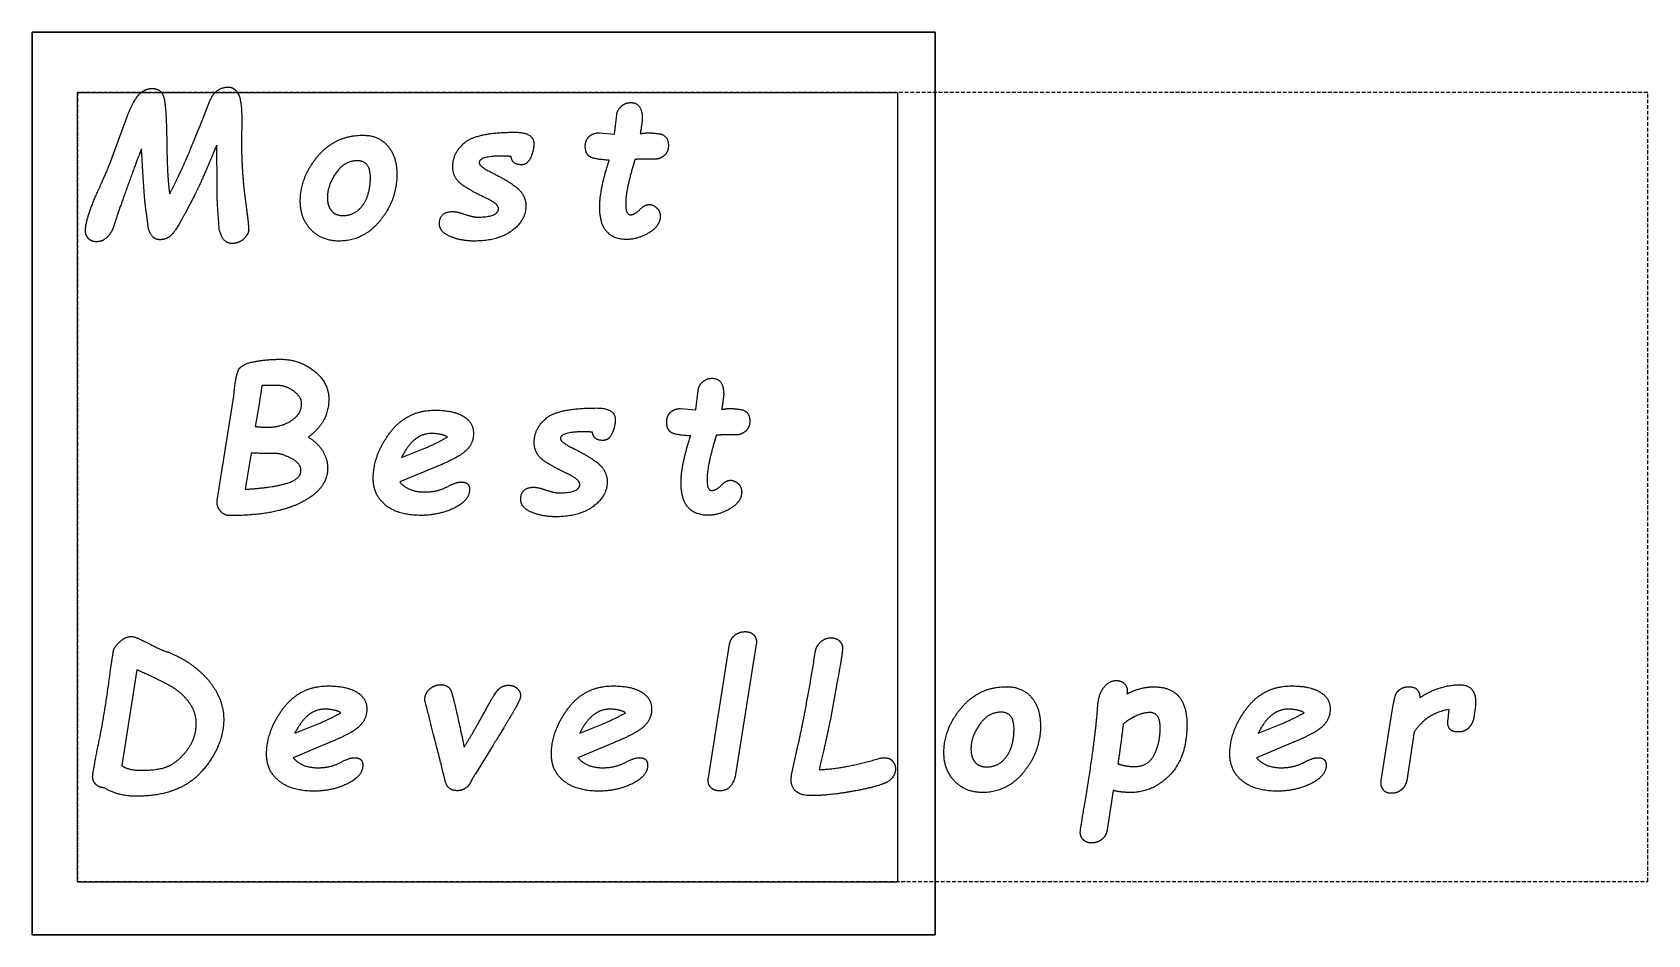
# Model space of a CAD drawing. Header units: millimetres. Extents: x 0 to 215, y 0 to 120.
import ezdxf

# ---------------------------------------------------------------- set-up
doc = ezdxf.new("R2010")
doc.units = ezdxf.units.MM
doc.linetypes.add('DASHED', pattern=[0.75, 0.5, -0.25])
doc.layers.get('0').update_dxf_attribs({"linetype": 'CONTINUOUS'})

msp = doc.modelspace()

# ---------------------------------------------------------------- linework, layer by layer
at = {"linetype": 'DASHED'}
for p, q in [((214.72, 112), (6, 112)), ((6, 112), (6, 7.06)), ((214.72, 7.06), (214.72, 112)), ((6, 7.06), (214.72, 7.06))]:
    msp.add_line(p, q, dxfattribs=at)
for p, q in [((22.43, 107.91), (23.61, 110.87)), ((10.3, 102.53), (12.38, 108.18)), ((27.84, 108.44), (27.81, 105.4)), ((77.37, 106.45), (77.68, 109.02)), ((75.37, 106.63), (77.37, 106.45)), ((82.66, 103.12), (81.62, 103.12)), ((21.54, 98.29), (20.3, 95.92)), ((24.83, 93.95), (24.61, 97.05)), ((15.46, 93.85), (15.12, 96.24)), ((30.5, 73.01), (30.09, 70.27)), ((32.5, 73.04), (31.17, 73.04)), ((24.59, 57.74), (26.75, 71.35)), ((88.19, 69.79), (88.5, 72.36)), ((30.09, 70.27), (29.64, 67.6)), ((86.18, 69.97), (88.19, 69.79)), ((49.08, 63.47), (52.19, 64.7)), ((93.48, 66.46), (92.44, 66.46)), ((29.08, 64.04), (28.31, 59.23)), ((53.48, 62.13), (48.85, 60.2)), ((89.86, 20.85), (92.68, 38.65)), ((96.23, 38.65), (93.52, 21.56)), ((13.9, 35.22), (11.88, 22.49)), ((107.04, 33.89), (106.03, 28.42)), ((145.53, 32.15), (145.48, 32.02)), ((180.62, 28.93), (180.95, 30.77)), ((34.9, 26.8), (38.01, 28.04)), ((72.76, 26.8), (75.87, 28.04)), ((162.95, 26.8), (166.06, 28.04)), ((179.3, 20.52), (180.62, 28.93)), ((188.19, 28.64), (188.31, 29.94)), ((191.75, 29.8), (191.62, 28.93)), ((183.69, 26.96), (182.69, 20.52)), ((39.3, 25.47), (34.67, 23.54)), ((61.25, 25.21), (58.89, 21.39)), ((77.15, 25.47), (72.53, 23.54)), ((100.92, 21.27), (101.82, 25.3)), ((167.34, 25.47), (162.72, 23.54)), ((143.69, 19.17), (142.87, 13.94))]:
    msp.add_line(p, q)
for points in [[(0, 120), (0, 0), (120, 0), (120, 120)], [(0, 120), (120, 120), (120, 0), (0, 0)], [(6, 112), (115, 112), (115, 7), (6, 7)]]:
    msp.add_lwpolyline(points, close=True)
for points in [[(12.38, 108.18), (13.43, 110.99), (14.21, 111.76)], [(14.21, 111.76), (14.99, 112.53), (15.93, 112.53)], [(15.93, 112.53), (17.2, 112.53), (17.51, 111.24)], [(23.61, 110.87), (24.34, 112.71), (26.07, 112.71)], [(26.07, 112.71), (26.86, 112.71), (27.35, 111.87)], [(27.35, 111.87), (27.84, 111.04), (27.84, 108.44)], [(17.51, 111.24), (17.82, 109.96), (17.88, 104.9)], [(77.68, 109.02), (77.76, 109.69), (78.29, 110.17)], [(78.29, 110.17), (78.82, 110.65), (79.56, 110.65)], [(79.56, 110.65), (81.08, 110.65), (81.08, 108.52)], [(18.26, 98.5), (20.07, 101.89), (22.43, 107.91)], [(81.08, 108.52), (81.08, 108.15), (80.81, 106.53)], [(27.81, 105.4), (27.8, 103.74), (27.92, 101.77)], [(37.95, 103.52), (40.29, 106.31), (43.95, 106.31)], [(43.95, 106.31), (46.05, 106.31), (47.26, 104.88)], [(55.89, 102.13), (55.89, 104.04), (57.54, 105.37)], [(57.54, 105.37), (59.18, 106.71), (64.18, 106.71)], [(64.18, 106.71), (66.67, 106.71), (66.67, 105.15)], [(73.5, 104.87), (73.5, 105.65), (74.02, 106.14)], [(74.02, 106.14), (74.55, 106.63), (75.37, 106.63)], [(80.81, 106.53), (81.19, 106.57), (81.42, 106.6)], [(81.42, 106.6), (82.14, 106.69), (83.35, 106.5)], [(83.35, 106.5), (84.55, 106.31), (84.55, 104.95)], [(14.52, 104.47), (14.11, 103.55), (12.64, 99.48)], [(15.12, 96.24), (14.85, 98.2), (14.52, 104.47)], [(17.88, 104.9), (17.93, 100.68), (18.26, 98.5)], [(24.01, 103.82), (22.37, 99.86), (21.54, 98.29)], [(24.54, 105), (24.32, 104.57), (24.01, 103.82)], [(24.61, 97.05), (24.56, 97.82), (24.54, 105)], [(35.62, 97.52), (35.62, 100.73), (37.95, 103.52)], [(47.26, 104.88), (48.46, 103.44), (48.46, 101.09)], [(62.6, 103.55), (59.39, 103.55), (59.39, 102.66)], [(63.65, 103.47), (63.13, 103.55), (62.6, 103.55)], [(65.03, 102.39), (63.73, 102.39), (63.65, 103.47)], [(66.26, 103.37), (65.85, 102.39), (65.03, 102.39)], [(66.67, 105.15), (66.67, 104.34), (66.26, 103.37)], [(74.01, 103.51), (73.5, 103.92), (73.5, 104.87)], [(76.69, 102.99), (74.51, 103.11), (74.01, 103.51)], [(80.11, 103.1), (80.03, 102.88), (79.98, 102.69)], [(81.62, 103.12), (80.71, 103.12), (80.11, 103.1)], [(83.99, 103.62), (83.43, 103.12), (82.66, 103.12)], [(84.55, 104.95), (84.55, 104.11), (83.99, 103.62)], [(8.8, 99.05), (9.82, 101.29), (10.3, 102.53)], [(27.92, 101.77), (28.03, 99.8), (28.28, 97.97)], [(40.36, 101.28), (39.22, 99.64), (39.22, 98.04)], [(43.2, 102.92), (41.51, 102.92), (40.36, 101.28)], [(44.94, 100.66), (44.94, 102.92), (43.2, 102.92)], [(48.46, 101.09), (48.46, 97.71), (46.25, 94.98)], [(56.8, 100), (55.89, 100.82), (55.89, 102.13)], [(59.39, 102.66), (59.39, 102.15), (61.04, 101.36)], [(61.04, 101.36), (63.79, 99.98), (64.7, 99.06)], [(75.42, 96.79), (75.42, 99.15), (76.69, 102.99)], [(79.86, 102.26), (78.87, 98.91), (78.87, 97.24)], [(79.98, 102.69), (79.93, 102.48), (79.86, 102.26)], [(7.07, 93.63), (7.07, 95.26), (8.8, 99.05)], [(12.64, 99.48), (11.18, 95.42), (10.75, 93.98)], [(43.95, 97.04), (44.94, 98.45), (44.94, 100.66)], [(60.39, 97.92), (57.7, 99.18), (56.8, 100)], [(64.7, 99.06), (65.61, 98.14), (65.61, 96.91)], [(28.28, 97.97), (28.76, 94.41), (28.76, 93.77)], [(37.05, 93.74), (35.62, 95.24), (35.62, 97.52)], [(39.22, 98.04), (39.22, 96.94), (39.75, 96.29)], [(41.29, 95.63), (42.96, 95.63), (43.95, 97.04)], [(61.96, 96.56), (61.96, 97.18), (60.39, 97.92)], [(65.61, 96.91), (65.61, 95), (63.76, 93.62)], [(79, 92.45), (75.42, 92.45), (75.42, 96.79)], [(78.87, 97.24), (78.87, 95.74), (79.48, 95.74)], [(80.75, 96.42), (81.41, 97.1), (81.97, 97.1)], [(81.97, 97.1), (82.5, 97.1), (82.99, 96.66)], [(82.99, 96.66), (83.47, 96.22), (83.47, 95.51)], [(20.3, 95.92), (19.21, 93.84), (18.56, 93.13)], [(39.75, 96.29), (40.29, 95.63), (41.29, 95.63)], [(46.25, 94.98), (44.05, 92.24), (40.76, 92.24)], [(54.11, 94.54), (54.11, 96.16), (55.87, 96.16)], [(55.52, 92.86), (54.11, 93.48), (54.11, 94.54)], [(55.87, 96.16), (56.46, 96.16), (57.5, 95.79)], [(57.5, 95.79), (58.64, 95.42), (59.18, 95.42)], [(59.18, 95.42), (61.96, 95.42), (61.96, 96.56)], [(79.48, 95.74), (80.08, 95.74), (80.75, 96.42)], [(83.47, 95.51), (83.47, 94.25), (81.98, 93.35)], [(7.46, 92.57), (7.07, 92.99), (7.07, 93.63)], [(8.52, 92.15), (7.85, 92.15), (7.46, 92.57)], [(10.75, 93.98), (9.96, 92.15), (8.52, 92.15)], [(16.96, 92.42), (15.87, 92.42), (15.46, 93.85)], [(18.56, 93.13), (17.92, 92.42), (16.96, 92.42)], [(26.59, 91.92), (25.18, 91.92), (24.83, 93.95)], [(28.1, 92.52), (27.43, 91.92), (26.59, 91.92)], [(28.76, 93.77), (28.76, 93.12), (28.1, 92.52)], [(40.76, 92.24), (38.47, 92.24), (37.05, 93.74)], [(58.76, 92.24), (56.93, 92.24), (55.52, 92.86)], [(63.76, 93.62), (61.92, 92.24), (58.76, 92.24)], [(81.98, 93.35), (80.49, 92.45), (79, 92.45)], [(26.87, 72.54), (27.09, 74.62), (27.5, 75.25)], [(27.5, 75.25), (27.91, 75.88), (29.48, 76.2)], [(29.48, 76.2), (31.04, 76.52), (33.05, 76.52)], [(33.05, 76.52), (35.51, 76.52), (37.46, 74.97)], [(31.17, 73.04), (30.68, 73.04), (30.5, 73.01)], [(34.77, 72.27), (33.76, 73.04), (32.5, 73.04)], [(37.46, 74.97), (39.41, 73.42), (39.41, 71.23)], [(88.5, 72.36), (88.57, 73.02), (89.11, 73.51)], [(89.11, 73.51), (89.64, 73.99), (90.37, 73.99)], [(90.37, 73.99), (91.9, 73.99), (91.9, 71.85)], [(26.75, 71.35), (26.76, 71.41), (26.87, 72.54)], [(35.79, 70.63), (35.79, 71.51), (34.77, 72.27)], [(39.41, 71.23), (39.41, 68.14), (36.66, 66.15)], [(91.9, 71.85), (91.9, 71.48), (91.63, 69.86)], [(34.43, 68.36), (35.79, 69.25), (35.79, 70.63)], [(47.56, 66.78), (49.8, 69.75), (53.5, 69.75)], [(53.5, 69.75), (55.93, 69.75), (57.29, 68.94)], [(57.29, 68.94), (58.64, 68.14), (58.64, 66.66)], [(68.35, 68.71), (70, 70.04), (74.99, 70.04)], [(74.99, 70.04), (77.49, 70.04), (77.49, 68.49)], [(84.32, 68.21), (84.32, 68.99), (84.84, 69.48)], [(84.84, 69.48), (85.36, 69.97), (86.18, 69.97)], [(91.63, 69.86), (92, 69.9), (92.23, 69.94)], [(92.23, 69.94), (92.95, 70.03), (94.16, 69.84)], [(94.16, 69.84), (95.37, 69.65), (95.37, 68.28)], [(29.64, 67.6), (30.48, 67.47), (31.05, 67.47)], [(31.05, 67.47), (33.08, 67.47), (34.43, 68.36)], [(45.32, 60.67), (45.32, 63.81), (47.56, 66.78)], [(53.04, 66.65), (50.66, 66.65), (49.08, 63.47)], [(55.19, 66.18), (54.43, 66.65), (53.04, 66.65)], [(58.64, 66.66), (58.64, 65.26), (57.57, 64.31)], [(66.71, 65.47), (66.71, 67.37), (68.35, 68.71)], [(73.41, 66.88), (70.2, 66.88), (70.2, 66)], [(74.47, 66.81), (73.94, 66.88), (73.41, 66.88)], [(75.84, 65.73), (74.55, 65.73), (74.47, 66.81)], [(77.08, 66.7), (76.66, 65.73), (75.84, 65.73)], [(77.49, 68.49), (77.49, 67.68), (77.08, 66.7)], [(84.82, 66.85), (84.32, 67.26), (84.32, 68.21)], [(87.51, 66.33), (85.32, 66.45), (84.82, 66.85)], [(94.81, 66.95), (94.25, 66.46), (93.48, 66.46)], [(95.37, 68.28), (95.37, 67.45), (94.81, 66.95)], [(36.66, 66.15), (37.86, 65.5), (38.56, 64.37)], [(52.19, 64.7), (53.89, 65.43), (55.19, 66.18)], [(67.61, 63.34), (66.71, 64.16), (66.71, 65.47)], [(70.2, 66), (70.2, 65.48), (71.86, 64.7)], [(71.86, 64.7), (74.61, 63.31), (75.52, 62.39)], [(86.23, 60.13), (86.23, 62.49), (87.51, 66.33)], [(90.68, 65.6), (89.69, 62.25), (89.69, 60.58)], [(90.79, 66.02), (90.74, 65.82), (90.68, 65.6)], [(90.92, 66.43), (90.85, 66.22), (90.79, 66.02)], [(92.44, 66.46), (91.53, 66.46), (90.92, 66.43)], [(32.55, 63.97), (31.41, 63.97), (29.08, 64.04)], [(34.45, 63.32), (33.19, 63.97), (32.55, 63.97)], [(35.71, 61.71), (35.71, 62.67), (34.45, 63.32)], [(38.56, 64.37), (39.26, 63.23), (39.26, 62.09)], [(57.57, 64.31), (56.5, 63.35), (53.48, 62.13)], [(71.21, 61.26), (68.52, 62.52), (67.61, 63.34)], [(75.52, 62.39), (76.42, 61.47), (76.42, 60.24)], [(33.72, 60), (35.71, 60.56), (35.71, 61.71)], [(39.26, 62.09), (39.26, 59.27), (35.8, 57.5)], [(47, 57.09), (45.32, 58.42), (45.32, 60.67)], [(48.85, 60.2), (49.96, 58.87), (52.14, 58.87)], [(55.16, 59.57), (56.34, 60.2), (56.99, 60.2)], [(56.99, 60.2), (58.12, 60.2), (58.12, 59.23)], [(72.77, 59.89), (72.77, 60.51), (71.21, 61.26)], [(76.42, 60.24), (76.42, 58.34), (74.58, 56.96)], [(89.82, 55.78), (86.23, 55.78), (86.23, 60.13)], [(89.69, 60.58), (89.69, 59.07), (90.29, 59.07)], [(91.57, 59.75), (92.22, 60.43), (92.79, 60.43)], [(92.79, 60.43), (93.31, 60.43), (93.8, 60)], [(28.31, 59.23), (31.73, 59.43), (33.72, 60)], [(52.14, 58.87), (53.84, 58.87), (55.16, 59.57)], [(58.12, 59.23), (58.12, 57.72), (56.09, 56.74)], [(64.92, 57.88), (64.92, 59.5), (66.68, 59.5)], [(66.68, 59.5), (67.27, 59.5), (68.31, 59.12)], [(68.31, 59.12), (69.46, 58.75), (70, 58.75)], [(70, 58.75), (72.77, 58.75), (72.77, 59.89)], [(90.29, 59.07), (90.9, 59.07), (91.57, 59.75)], [(94.29, 58.84), (94.29, 57.58), (92.8, 56.68)], [(93.8, 60), (94.29, 59.56), (94.29, 58.84)], [(24.98, 56.36), (24.47, 56.98), (24.59, 57.74)], [(26.27, 55.73), (25.49, 55.73), (24.98, 56.36)], [(35.8, 57.5), (32.35, 55.73), (26.27, 55.73)], [(51.64, 55.76), (48.67, 55.76), (47, 57.09)], [(56.09, 56.74), (54.06, 55.76), (51.64, 55.76)], [(66.34, 56.19), (64.92, 56.81), (64.92, 57.88)], [(69.57, 55.58), (67.75, 55.58), (66.34, 56.19)], [(74.58, 56.96), (72.73, 55.58), (69.57, 55.58)], [(92.8, 56.68), (91.31, 55.78), (89.82, 55.78)], [(10.79, 37.75), (10.91, 38.3), (11.66, 38.98)], [(11.66, 38.98), (12.41, 39.66), (13.22, 39.66)], [(13.22, 39.66), (13.66, 39.66), (15.22, 38.85)], [(15.22, 38.85), (17.01, 37.91), (17.43, 37.8)], [(92.68, 38.65), (92.8, 39.39), (93.41, 39.85)], [(93.41, 39.85), (94.02, 40.3), (94.75, 40.3)], [(94.75, 40.3), (95.52, 40.3), (95.93, 39.83)], [(95.93, 39.83), (96.33, 39.37), (96.23, 38.65)], [(104.1, 37.72), (104.21, 38.4), (104.8, 38.94)], [(104.8, 38.94), (105.39, 39.48), (106.17, 39.48)], [(106.17, 39.48), (106.85, 39.48), (107.28, 39.07)], [(107.28, 39.07), (107.7, 38.66), (107.7, 38)], [(10.48, 35.77), (10.68, 37.19), (10.79, 37.75)], [(17.43, 37.8), (20.93, 36.6), (23.18, 34.09)], [(101.82, 25.3), (102.98, 30.59), (104.1, 37.72)], [(107.7, 38), (107.7, 37.5), (107.04, 33.89)], [(8.75, 25.14), (9.57, 28.87), (10.48, 35.77)], [(18.54, 32.96), (17.14, 33.79), (13.9, 35.22)], [(20.87, 30.85), (19.95, 32.12), (18.54, 32.96)], [(23.18, 34.09), (25.44, 31.58), (25.44, 28.64)], [(33.38, 30.12), (35.62, 33.08), (39.32, 33.08)], [(39.32, 33.08), (41.75, 33.08), (43.11, 32.28)], [(43.11, 32.28), (44.46, 31.48), (44.46, 30)], [(52.18, 31.3), (52.18, 32.13), (52.85, 32.69)], [(52.85, 32.69), (53.52, 33.25), (54.31, 33.25)], [(54.31, 33.25), (55.34, 33.25), (55.68, 32.36)], [(55.68, 32.36), (56.02, 31.48), (57.41, 24.96)], [(59.99, 29.38), (61.43, 32.11), (61.98, 32.64)], [(61.98, 32.64), (62.53, 33.17), (63.31, 33.17)], [(63.31, 33.17), (63.97, 33.17), (64.44, 32.76)], [(64.44, 32.76), (64.9, 32.35), (64.9, 31.75)], [(71.24, 30.12), (73.48, 33.08), (77.18, 33.08)], [(77.18, 33.08), (79.61, 33.08), (80.96, 32.28)], [(80.96, 32.28), (82.32, 31.48), (82.32, 30)], [(123.51, 30.19), (125.84, 32.98), (129.5, 32.98)], [(129.5, 32.98), (131.61, 32.98), (132.81, 31.55)], [(141.62, 30.41), (141.73, 32.03), (142.45, 32.92)], [(142.45, 32.92), (143.18, 33.8), (144.09, 33.8)], [(144.09, 33.8), (144.81, 33.8), (145.22, 33.32)], [(145.22, 33.32), (145.63, 32.84), (145.53, 32.15)], [(145.48, 32.02), (147.35, 32.96), (149.09, 32.96)], [(149.09, 32.96), (153.47, 32.96), (153.47, 27.96)], [(161.43, 30.12), (163.67, 33.08), (167.37, 33.08)], [(167.37, 33.08), (169.8, 33.08), (171.15, 32.28)], [(171.15, 32.28), (172.51, 31.48), (172.51, 30)], [(181.29, 32.06), (181.48, 32.44), (181.93, 32.71)], [(181.93, 32.71), (182.37, 32.98), (182.96, 32.98)], [(182.96, 32.98), (184.4, 32.98), (184.44, 31.52)], [(184.44, 31.52), (186.98, 33.23), (189.75, 33.23)], [(189.75, 33.23), (191.85, 33.23), (191.85, 30.9)], [(21.79, 28.06), (21.79, 29.58), (20.87, 30.85)], [(31.14, 24), (31.14, 27.15), (33.38, 30.12)], [(52.26, 30.85), (52.18, 31.05), (52.18, 31.3)], [(54.87, 20.48), (54.43, 22.37), (52.26, 30.85)], [(64.55, 30.75), (64.19, 30.05), (63.38, 28.69)], [(64.9, 31.75), (64.9, 31.45), (64.55, 30.75)], [(69, 24), (69, 27.15), (71.24, 30.12)], [(121.17, 24.19), (121.17, 27.41), (123.51, 30.19)], [(132.81, 31.55), (134.01, 30.12), (134.01, 27.77)], [(140.11, 18.72), (141.32, 26.1), (141.62, 30.41)], [(159.18, 24), (159.18, 27.15), (161.43, 30.12)], [(180.95, 30.77), (181.09, 31.67), (181.29, 32.06)], [(191.85, 30.9), (191.85, 30.4), (191.75, 29.8)], [(20.81, 24.89), (21.79, 26.34), (21.79, 28.06)], [(25.44, 28.64), (25.44, 25.04), (22.53, 21.73)], [(38.86, 29.99), (36.48, 29.99), (34.9, 26.8)], [(38.01, 28.04), (39.71, 28.77), (41.01, 29.51)], [(41.01, 29.51), (40.25, 29.99), (38.86, 29.99)], [(44.46, 30), (44.46, 28.6), (43.39, 27.64)], [(57.41, 24.96), (58.35, 26.46), (59.99, 29.38)], [(63.38, 28.69), (62.56, 27.33), (61.25, 25.21)], [(76.72, 29.99), (74.34, 29.99), (72.76, 26.8)], [(75.87, 28.04), (77.56, 28.77), (78.86, 29.51)], [(78.86, 29.51), (78.1, 29.99), (76.72, 29.99)], [(82.32, 30), (82.32, 28.6), (81.24, 27.64)], [(106.03, 28.42), (105.67, 26.56), (104.6, 21.96)], [(125.91, 27.95), (124.77, 26.31), (124.77, 24.71)], [(128.75, 29.59), (127.06, 29.59), (125.91, 27.95)], [(130.49, 27.33), (130.49, 29.59), (128.75, 29.59)], [(145, 28.01), (144.77, 25.98), (144.3, 22.73)], [(148.56, 29.54), (146.93, 29.54), (145, 28.01)], [(149.92, 27.5), (149.92, 29.54), (148.56, 29.54)], [(153.47, 27.96), (153.47, 23.54), (151.2, 21.23)], [(166.91, 29.99), (164.53, 29.99), (162.95, 26.8)], [(166.06, 28.04), (167.75, 28.77), (169.05, 29.51)], [(169.05, 29.51), (168.29, 29.99), (166.91, 29.99)], [(172.51, 30), (172.51, 28.6), (171.43, 27.64)], [(188.31, 29.94), (185.36, 29.49), (183.69, 26.96)], [(188.15, 28.19), (188.15, 28.39), (188.19, 28.64)], [(189.51, 26.96), (188.15, 26.96), (188.15, 28.19)], [(191.62, 28.93), (191.52, 28.2), (191, 27.58)], [(43.39, 27.64), (42.32, 26.69), (39.3, 25.47)], [(81.24, 27.64), (80.17, 26.69), (77.15, 25.47)], [(129.5, 23.71), (130.49, 25.12), (130.49, 27.33)], [(134.01, 27.77), (134.01, 24.39), (131.8, 21.65)], [(149.12, 23.92), (149.92, 25.49), (149.92, 27.5)], [(171.43, 27.64), (170.36, 26.69), (167.34, 25.47)], [(191, 27.58), (190.48, 26.96), (189.51, 26.96)], [(8.02, 21.01), (8.02, 21.48), (8.75, 25.14)], [(18.55, 22.65), (19.82, 23.44), (20.81, 24.89)], [(32.82, 20.42), (31.14, 21.75), (31.14, 24)], [(70.67, 20.42), (69, 21.75), (69, 24)], [(122.6, 20.41), (121.17, 21.91), (121.17, 24.19)], [(124.77, 24.71), (124.77, 23.62), (125.3, 22.96)], [(126.84, 22.31), (128.51, 22.31), (129.5, 23.71)], [(146.53, 22.36), (148.32, 22.36), (149.12, 23.92)], [(160.86, 20.42), (159.18, 21.75), (159.18, 24)], [(11.88, 22.49), (12.78, 21.86), (14.4, 21.86)], [(22.53, 21.73), (19.63, 18.41), (13.85, 18.41)], [(14.4, 21.86), (17.28, 21.86), (18.55, 22.65)], [(34.67, 23.54), (35.78, 22.2), (37.96, 22.2)], [(37.96, 22.2), (39.66, 22.2), (40.98, 22.91)], [(40.98, 22.91), (42.16, 23.54), (42.8, 23.54)], [(43.93, 22.56), (43.93, 21.06), (41.9, 20.08)], [(42.8, 23.54), (43.93, 23.54), (43.93, 22.56)], [(72.53, 23.54), (73.63, 22.2), (75.82, 22.2)], [(75.82, 22.2), (77.51, 22.2), (78.84, 22.91)], [(78.84, 22.91), (80.02, 23.54), (80.66, 23.54)], [(81.79, 22.56), (81.79, 21.06), (79.76, 20.08)], [(80.66, 23.54), (81.79, 23.54), (81.79, 22.56)], [(93.52, 21.56), (93.13, 19.12), (91.36, 19.12)], [(104.6, 21.96), (107.64, 22), (112.65, 23.46)], [(112.65, 23.46), (112.97, 23.54), (113.22, 23.54)], [(113.22, 23.54), (114.01, 23.54), (114.37, 23.06)], [(114.73, 22.07), (114.73, 20.91), (113.62, 20.3)], [(114.37, 23.06), (114.73, 22.59), (114.73, 22.07)], [(125.3, 22.96), (125.84, 22.31), (126.84, 22.31)], [(131.8, 21.65), (129.6, 18.91), (126.31, 18.91)], [(144.3, 22.73), (145.38, 22.36), (146.53, 22.36)], [(162.72, 23.54), (163.82, 22.2), (166.01, 22.2)], [(166.01, 22.2), (167.7, 22.2), (169.02, 22.91)], [(169.02, 22.91), (170.21, 23.54), (170.85, 23.54)], [(171.98, 22.56), (171.98, 21.06), (169.95, 20.08)], [(170.85, 23.54), (171.98, 23.54), (171.98, 22.56)], [(8.43, 20), (8.02, 20.43), (8.02, 21.01)], [(9.57, 19.54), (8.84, 19.57), (8.43, 20)], [(13.85, 18.41), (11.34, 18.41), (9.57, 19.54)], [(37.46, 19.09), (34.49, 19.09), (32.82, 20.42)], [(41.9, 20.08), (39.87, 19.09), (37.46, 19.09)], [(56.5, 19.15), (55.17, 19.15), (54.87, 20.48)], [(57.9, 19.75), (57.64, 19.47), (57.27, 19.31)], [(58.33, 20.42), (58.15, 20.03), (57.9, 19.75)], [(58.89, 21.39), (58.5, 20.8), (58.33, 20.42)], [(75.32, 19.09), (72.35, 19.09), (70.67, 20.42)], [(79.76, 20.08), (77.73, 19.09), (75.32, 19.09)], [(90.17, 19.6), (89.73, 20.07), (89.86, 20.85)], [(91.36, 19.12), (90.6, 19.12), (90.17, 19.6)], [(100.87, 20.6), (100.87, 20.91), (100.92, 21.27)], [(103.6, 18.49), (100.87, 18.49), (100.87, 20.6)], [(113.62, 20.3), (112.5, 19.68), (109.18, 19.09)], [(126.31, 18.91), (124.03, 18.91), (122.6, 20.41)], [(151.2, 21.23), (148.93, 18.91), (145.98, 18.91)], [(165.5, 19.09), (162.54, 19.09), (160.86, 20.42)], [(169.95, 20.08), (167.92, 19.09), (165.5, 19.09)], [(179.56, 19.28), (179.19, 19.76), (179.3, 20.52)], [(182.69, 20.52), (182.58, 19.8), (182.01, 19.3)], [(57.27, 19.31), (56.9, 19.15), (56.5, 19.15)], [(109.18, 19.09), (105.86, 18.49), (103.6, 18.49)], [(139.3, 13.62), (139.3, 13.98), (140.11, 18.72)], [(145.98, 18.91), (144.75, 18.91), (143.69, 19.17)], [(180.65, 18.8), (179.93, 18.8), (179.56, 19.28)], [(182.01, 19.3), (181.45, 18.8), (180.65, 18.8)], [(139.71, 12.6), (139.3, 13), (139.3, 13.62)], [(142.87, 13.94), (142.76, 13.18), (142.18, 12.69)], [(140.83, 12.2), (140.12, 12.2), (139.71, 12.6)], [(142.18, 12.69), (141.6, 12.2), (140.83, 12.2)]]:
    msp.add_open_spline(points, degree=2)

doc.saveas('drawing.dxf')
